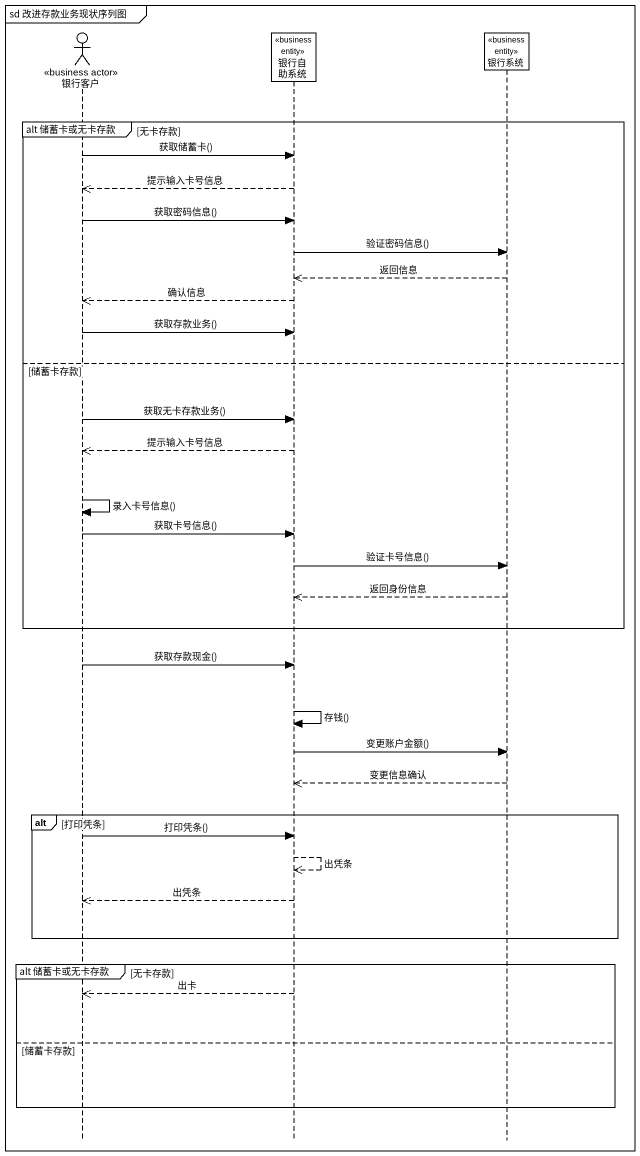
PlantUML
@startuml
mainframe sd 改进存款业务现状序列图
hide footbox
actor 银行客户 <<business actor>>
participant 银行自助系统 <<business entity>>
participant 银行系统 <<business entity>>

group alt 储蓄卡或无卡存款 [无卡存款]
  银行客户 -> 银行自助系统 : 获取储蓄卡()
  银行自助系统 -->> 银行客户 : 提示输入卡号信息
  银行客户 -> 银行自助系统 : 获取密码信息()
  银行自助系统 -> 银行系统 : 验证密码信息()
  银行系统 -->> 银行自助系统 : 返回信息
  银行自助系统 -->> 银行客户 : 确认信息
  银行客户 -> 银行自助系统 : 获取存款业务()
else 储蓄卡存款
  银行客户 -> 银行自助系统 : 获取无卡存款业务()
  银行自助系统 -->> 银行客户 : 提示输入卡号信息
  银行客户 -> 银行客户 : 录入卡号信息()
  银行客户 -> 银行自助系统 : 获取卡号信息()
  银行自助系统 -> 银行系统 : 验证卡号信息()
  银行系统 -->> 银行自助系统 : 返回身份信息
end
银行客户 -> 银行自助系统 : 获取存款现金()
银行自助系统 -> 银行自助系统 : 存钱()
银行自助系统 -> 银行系统 : 变更账户金额()
银行系统 -->> 银行自助系统 : 变更信息确认
alt 打印凭条
  银行客户 -> 银行自助系统 : 打印凭条()
  银行自助系统 -->> 银行自助系统 : 出凭条
  银行自助系统 -->> 银行客户 : 出凭条
end
group alt 储蓄卡或无卡存款 [无卡存款]
  银行自助系统 -->> 银行客户 : 出卡
else 储蓄卡存款
end
@enduml
